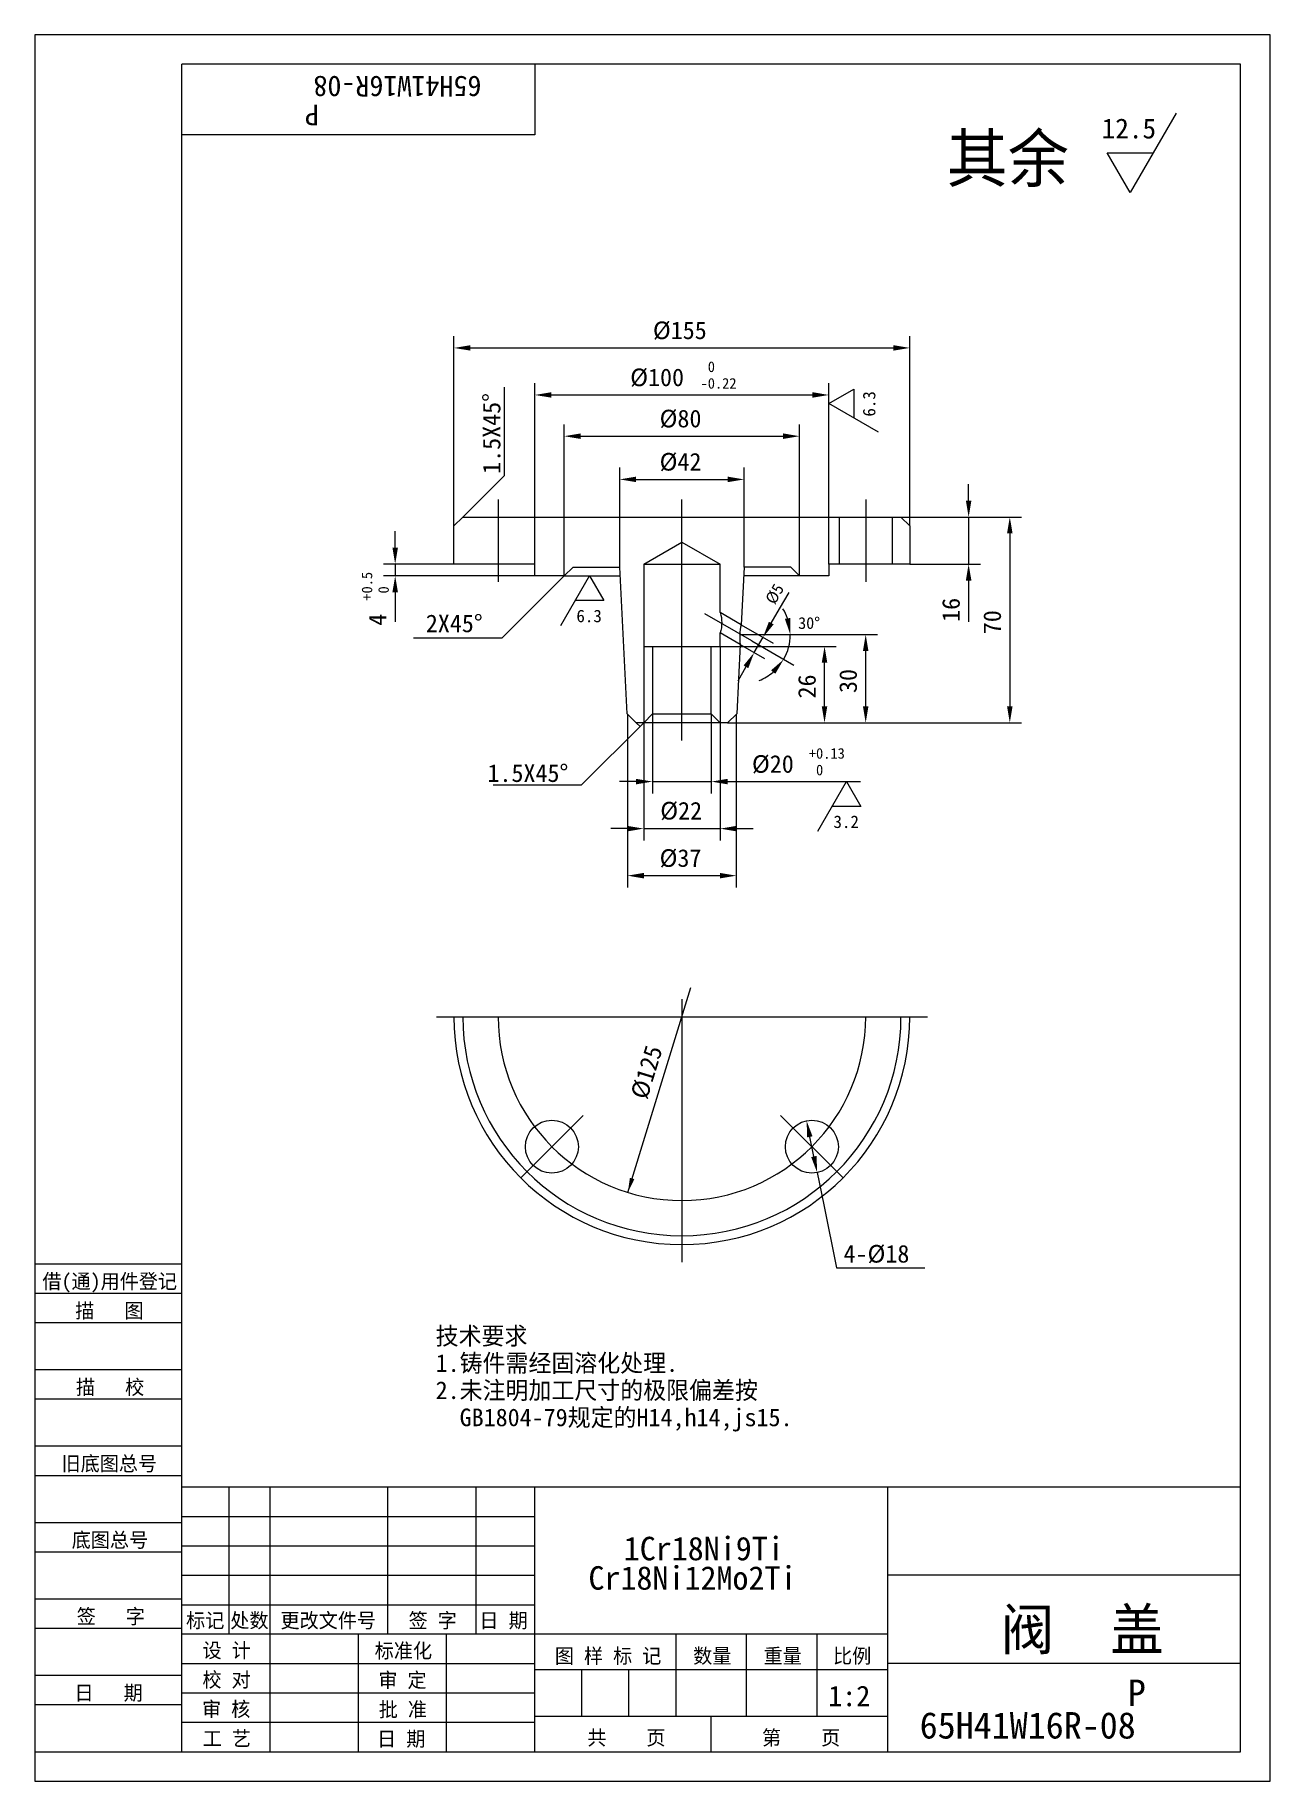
# Model space of a CAD drawing. Header units: metres. Extents: x 0 to 210, y 0 to 297.
import ezdxf

# ---------------------------------------------------------------- set-up
doc = ezdxf.new("R2010")
doc.units = ezdxf.units.M
for name, color, linetype in [('C', 6, 'Continuous'), ('D', 1, 'Continuous'), ('FL', 5, 'Continuous'), ('T', 7, 'Continuous'), ('TL', 4, 'Continuous')]:
    doc.layers.add(name, color=color, linetype=linetype)

# ---------------------------------------------------------------- blocks, each defined once
blk = doc.blocks.new('TUKUN4')
at = {"layer": 'FL'}
for p, q in [((0, 297), (0, 0)), ((210, 297), (0, 297)), ((210, 0), (210, 297)), ((0, 78), (25, 78)), ((0, 70), (25, 70)), ((0, 65), (25, 65)), ((0, 57), (25, 57)), ((0, 52), (25, 52)), ((33, 25), (33, 50)), ((40, 5), (40, 50)), ((60, 25), (60, 50)), ((75, 25), (75, 50)), ((25, 45), (85, 45)), ((0, 44), (25, 44)), ((0, 39), (25, 39)), ((25, 40), (85, 40)), ((25, 35), (85, 35)), ((0, 31), (25, 31)), ((25, 30), (85, 30)), ((0, 26), (25, 26)), ((70, 5), (70, 25)), ((0, 18), (25, 18)), ((25, 20), (85, 20)), ((25, 15), (85, 15)), ((0, 13), (25, 13)), ((25, 10), (85, 10)), ((0, 0), (210, 0))]:
    blk.add_line(p, q, dxfattribs=at)
at = {"layer": 'TL'}
for p, q in [((25, 5), (25, 292)), ((205, 292), (25, 292)), ((85, 292), (85, 280)), ((205, 5), (205, 292)), ((85, 280), (25, 280)), ((0, 88), (25, 88)), ((0, 83), (25, 83)), ((205, 50), (25, 50)), ((85, 5), (85, 50)), ((145, 5), (145, 50)), ((205, 35), (145, 35)), ((145, 25), (25, 25)), ((55, 5), (55, 25)), ((109, 11), (109, 25)), ((121, 11), (121, 25)), ((133, 11), (133, 25)), ((85, 19), (145, 19)), ((93, 11), (93, 19)), ((101, 11), (101, 19)), ((205, 20), (145, 20)), ((145, 11), (85, 11)), ((115, 5), (115, 11)), ((0, 5), (205, 5))]:
    blk.add_line(p, q, dxfattribs=at)
at = {"layer": 'T'}
for s, p in [('借(通)用件登记', (1.26, 83.76)), ('描   图', (6.86, 78.76)), ('描   校', (6.98, 65.76)), ('旧底图总号', (4.52, 52.76)), ('底图总号', (6.25, 39.76)), ('签   字', (7.1, 26.76)), ('标记', (25.71, 26.07)), ('处数', (33.22, 26.07)), ('更改文件号', (41.75, 26.07)), ('签 字', (63.53, 26.07)), ('日 期', (75.57, 26.07)), ('设 计', (28.5, 20.99)), ('标准化', (57.77, 20.93)), ('图 样 标 记', (88.4, 20.04)), ('数量', (111.92, 20.04)), ('重量', (123.88, 20.04)), ('比例', (135.7, 20.04)), ('校 对', (28.48, 15.99)), ('审 定', (58.39, 15.93)), ('日   期', (6.72, 13.76)), ('审 核', (28.41, 10.99)), ('批 准', (58.46, 10.93)), ('共    页', (93.91, 6.13)), ('第    页', (123.62, 6.13)), ('工 艺', (28.52, 5.99)), ('日 期', (58.18, 5.93))]:
    blk.add_text(s, height=2.5, dxfattribs=at).set_placement(p)

msp = doc.modelspace()

# ---------------------------------------------------------------- linework, layer by layer
at = {"layer": 'C'}
for p, q in [((78.75, 218), (78.75, 204)), ((110, 177), (110, 218)), ((141.25, 218), (141.25, 204)), ((121.87, 193.92), (113.92, 198.51)), ((110, 133), (110, 88.25)), ((68.25, 130), (151.75, 130)), ((93.21, 113.21), (82.6, 102.6)), ((126.79, 113.21), (137.4, 102.6))]:
    msp.add_line(p, q, dxfattribs=at)
msp.add_lwpolyline([(78.75, 130, 1), (141.25, 130, 1)], format="xyb", dxfattribs=at)
at = {"layer": 'D'}
for p, q in [((194.03, 283.69), (186.23, 270.17)), ((182.33, 276.93), (190.13, 276.93)), ((186.23, 270.17), (182.33, 276.93)), ((71.25, 213.5), (71.25, 245.76)), ((74.05, 243.76), (145.95, 243.76)), ((148.75, 213.5), (148.75, 245.76)), ((85, 207), (85, 237.76)), ((135, 207), (135, 237.76)), ((79.82, 222.07), (79.82, 237.07)), ((87.8, 235.76), (132.2, 235.76)), ((135, 234.31), (139.22, 236.75)), ((139.22, 236.75), (139.22, 231.87)), ((143.45, 229.43), (135, 234.31)), ((90, 205), (90, 230.75)), ((92.8, 228.75), (127.2, 228.75)), ((130, 205), (130, 230.75)), ((99.42, 206.5), (99.42, 223.4)), ((120.58, 206.5), (120.58, 223.4)), ((72.75, 215), (79.82, 222.07)), ((102.22, 221.4), (117.78, 221.4)), ((158.75, 217.8), (158.75, 220.6)), ((147.25, 215), (167.75, 215)), ((148.75, 215), (160.75, 215)), ((158.75, 215), (158.75, 207)), ((61.25, 209.8), (61.25, 212.6)), ((165.75, 212.2), (165.75, 182.8)), ((71.25, 207), (59.25, 207)), ((85, 205), (59.25, 205)), ((61.25, 207), (61.25, 205)), ((90, 205), (79.39, 194.39)), ((89.41, 196.55), (94.28, 205)), ((94.28, 205), (96.72, 200.78)), ((148.75, 207), (160.75, 207)), ((61.25, 202.2), (61.25, 199.4)), ((126.59, 199.39), (128.21, 202.19)), ((158.75, 204.2), (158.75, 201.4)), ((61.25, 199.4), (61.25, 197.17)), ((96.72, 200.78), (91.84, 200.78)), ((125.19, 196.97), (126.59, 199.39)), ((158.75, 201.4), (158.75, 197.17)), ((120.08, 196.68), (125.52, 193.54)), ((79.39, 194.39), (64.39, 194.39)), ((119.92, 193.32), (124.02, 190.95)), ((120, 195), (143.25, 195)), ((121.87, 193.92), (129.04, 189.78)), ((122.29, 191.95), (123.79, 194.54)), ((103.5, 193), (103.5, 160)), ((116.5, 193), (136.25, 193)), ((116.5, 193), (116.5, 160)), ((134.25, 182.8), (134.25, 190.2)), ((141.25, 182.8), (141.25, 192.2)), ((120.89, 189.52), (119.49, 187.1)), ((100.75, 181.43), (100.75, 152)), ((105, 181.5), (105, 168)), ((115, 181.5), (115, 168)), ((119.25, 181.43), (119.25, 152)), ((103.5, 180), (92.89, 169.39)), ((102.25, 180), (102.88, 179.38)), ((117.75, 180), (167.75, 180)), ((119.25, 180), (143.25, 180)), ((119.25, 180), (136.25, 180)), ((92.89, 169.39), (77.89, 169.39)), ((102.2, 170), (99.4, 170)), ((105, 170), (115, 170)), ((117.8, 170), (120.6, 170)), ((120.6, 170), (128.26, 170)), ((128.26, 170), (140.39, 170)), ((133.11, 161.55), (137.99, 170)), ((137.99, 170), (140.43, 165.78)), ((140.43, 165.78), (135.55, 165.78)), ((100.7, 162), (97.9, 162)), ((103.5, 162), (116.5, 162)), ((119.3, 162), (122.1, 162)), ((103.55, 154), (116.45, 154)), ((100.81, 100.13), (111.53, 134.98)), ((132.44, 106.24), (131.76, 109.57)), ((133, 103.49), (134.12, 98.01)), ((134.12, 98.01), (136.31, 87.28)), ((136.31, 87.28), (151.31, 87.28))]:
    msp.add_line(p, q, dxfattribs=at)
for start, end in [(19.11, 31.51), (330, 0), (291.78, 310.89)]:
    msp.add_arc((120, 195), 8.43, start, end, dxfattribs=at)
for points in [[(74.05, 244.23), (74.05, 243.3), (71.25, 243.76)], [(145.95, 244.23), (145.95, 243.3), (148.75, 243.76)], [(87.8, 236.23), (87.8, 235.3), (85, 235.76)], [(132.2, 236.23), (132.2, 235.3), (135, 235.76)], [(92.8, 229.22), (92.8, 228.28), (90, 228.75)], [(127.2, 229.22), (127.2, 228.28), (130, 228.75)], [(102.22, 221.87), (102.22, 220.93), (99.42, 221.4)], [(117.78, 221.87), (117.78, 220.93), (120.58, 221.4)], [(158.28, 217.8), (159.22, 217.8), (158.75, 215)], [(165.28, 212.2), (166.22, 212.2), (165.75, 215)], [(60.78, 209.8), (61.72, 209.8), (61.25, 207)], [(60.78, 202.2), (61.72, 202.2), (61.25, 205)], [(158.28, 204.2), (159.22, 204.2), (158.75, 207)], [(124.79, 197.2), (125.59, 196.74), (123.79, 194.54)], [(128.43, 197.84), (127.51, 197.68), (128.43, 195)], [(140.78, 192.2), (141.72, 192.2), (141.25, 195)], [(120.49, 189.75), (121.29, 189.29), (122.29, 191.95)], [(125.16, 188.92), (125.88, 188.33), (127.3, 190.78)], [(133.78, 190.2), (134.72, 190.2), (134.25, 193)], [(133.78, 182.8), (134.72, 182.8), (134.25, 180)], [(140.78, 182.8), (141.72, 182.8), (141.25, 180)], [(165.28, 182.8), (166.22, 182.8), (165.75, 180)], [(102.2, 170.47), (102.2, 169.53), (105, 170)], [(117.8, 170.47), (117.8, 169.53), (115, 170)], [(100.7, 162.47), (100.7, 161.53), (103.5, 162)], [(119.3, 162.47), (119.3, 161.53), (116.5, 162)], [(103.55, 154.47), (103.55, 153.53), (100.75, 154)], [(116.45, 154.47), (116.45, 153.53), (119.25, 154)], [(131.3, 109.48), (132.21, 109.66), (131.2, 112.31)], [(131.98, 106.14), (132.89, 106.33), (133, 103.49)], [(101.16, 102.61), (100.81, 100.13), (101.91, 102.38)]]:
    msp.add_solid(points, dxfattribs=at)
at = {"layer": 'TL'}
for p, q in [((136.75, 215), (145.75, 215)), ((136.75, 215), (136.75, 207)), ((145.75, 215), (145.75, 207)), ((103.5, 207), (110, 210.75)), ((110, 210.75), (116.5, 207)), ((90, 205), (91.5, 206.5)), ((90, 205), (99.5, 205)), ((91.5, 206.5), (99.42, 206.5)), ((103.5, 207), (116.5, 207)), ((130, 205), (120.5, 205)), ((128.5, 206.5), (120.58, 206.5)), ((130, 205), (128.5, 206.5)), ((145.75, 207), (136.75, 207)), ((120.08, 196.68), (116.5, 198.75)), ((119.92, 193.32), (116.5, 195.29)), ((105, 193), (115, 193)), ((105, 181.5), (115, 181.5)), ((116.5, 180), (103.5, 180))]:
    msp.add_line(p, q, dxfattribs=at)
for points in [[(90, 205), (85, 205), (85, 207), (71.25, 207), (71.25, 213.5), (72.75, 215), (136.75, 215)], [(145.75, 215), (147.25, 215), (148.75, 213.5)], [(148.75, 213.5), (148.75, 207), (145.75, 207)], [(103.5, 207), (103.5, 193), (105, 193), (105, 181.5), (103.5, 180), (102.25, 180), (100.68, 181.5), (99.42, 206.5)], [(116.5, 198.75), (116.5, 207)], [(120.58, 206.5), (120.08, 196.68)], [(136.75, 207), (135, 207), (135, 205), (130, 205)], [(119.92, 193.32), (119.32, 181.5), (117.75, 180), (116.5, 180), (115, 181.5), (115, 193), (116.5, 193), (116.5, 195.29)]]:
    msp.add_lwpolyline(points, dxfattribs=at)
for points in [[(116.5, 198.75, -0.16), (116.5, 195.29, -0.16)], [(120.08, 196.68, 0.1), (119.92, 193.32, 0.1)], [(71.25, 130, 1), (148.75, 130, 1)], [(72.75, 130, 1), (147.25, 130, 1)]]:
    msp.add_lwpolyline(points, format="xyb", dxfattribs=at)
for centre in [(87.9, 107.9), (132.1, 107.9)]:
    msp.add_circle(centre, 4.5, dxfattribs=at)

# ---------------------------------------------------------------- block references
at = {"layer": 'D'}
msp.add_blockref('TUKUN4', (0, 0), dxfattribs=at)

# ---------------------------------------------------------------- texts
for s, height, rotation, p in [('65H41W16R-08', 3.5, 180, (75.92, 290)), ('      P', 3.5, 180, (62.56, 285.11)), ('1.5X45%%D', 3, 90, (79.14, 222.34)), ('6.3', 2.12, 90, (142.89, 232.08)), ('+0.5', 1.8, 90, (57.35, 200.77)), (' 0', 1.8, 90, (60.17, 200.77)), ('%%C5', 2, 60, (125.77, 199.97)), ('16', 3, 90, (157.25, 197.17)), ('4', 3, 90, (59.75, 196.52)), ('70', 3, 90, (164.25, 195.07)), ('26', 3, 90, (132.75, 184.14)), ('30', 3, 90, (139.75, 185.07)), ('%%C125', 3, 72.9, (104.05, 115.77))]:
    msp.add_text(s, height=height, rotation=rotation, dxfattribs=at).set_placement(p)
for s, height, p in [('12.5', 3.4, (181.37, 279.39)), ('其余', 8, (155, 272)), ('%%C155', 3, (105.07, 245.26)), (' 0', 1.8, (113.17, 239.66)), ('%%C100', 3, (101.21, 237.26)), ('-0.22', 1.8, (113.17, 236.84)), ('%%C80', 3, (106.21, 230.25)), ('%%C42', 3, (106.21, 222.9)), ('6.3', 2.12, (92.06, 197.11)), ('2X45%%D', 3, (66.46, 195.41)), ('30%%D', 2, (129.77, 195.97)), ('+0.13', 1.8, (131.58, 173.9)), ('1.5X45%%D', 3, (76.94, 169.94)), ('%%C20', 3, (121.91, 171.5)), (' 0', 1.8, (131.58, 171.08)), ('%%C22', 3, (106.32, 163.55)), ('3.2', 2.12, (135.77, 162.11)), ('%%C37', 3, (106.21, 155.5)), ('4-%%C18', 3, (137.48, 88.19)), ('技术要求', 3, (68.13, 74.22)), ('1.铸件需经固溶化处理.', 3, (68.13, 69.6)), ('2.未注明加工尺寸的极限偏差按', 3, (68.13, 64.98)), ('  GB1804-79规定的H14,h14,js15.', 3, (68.13, 60.36)), ('1Cr18Ni9Ti', 4, (100.11, 37.55)), ('Cr18Ni12Mo2Ti', 4, (94.11, 32.55)), ('阀  盖', 7, (164.2, 22.3)), ('1:2', 3.5, (134.88, 12.73)), ('     P', 4.5, (170.51, 12.77)), ('65H41W16R-08', 4.5, (150.43, 7.23))]:
    msp.add_text(s, height=height, dxfattribs=at).set_placement(p)

doc.saveas('drawing.dxf')
